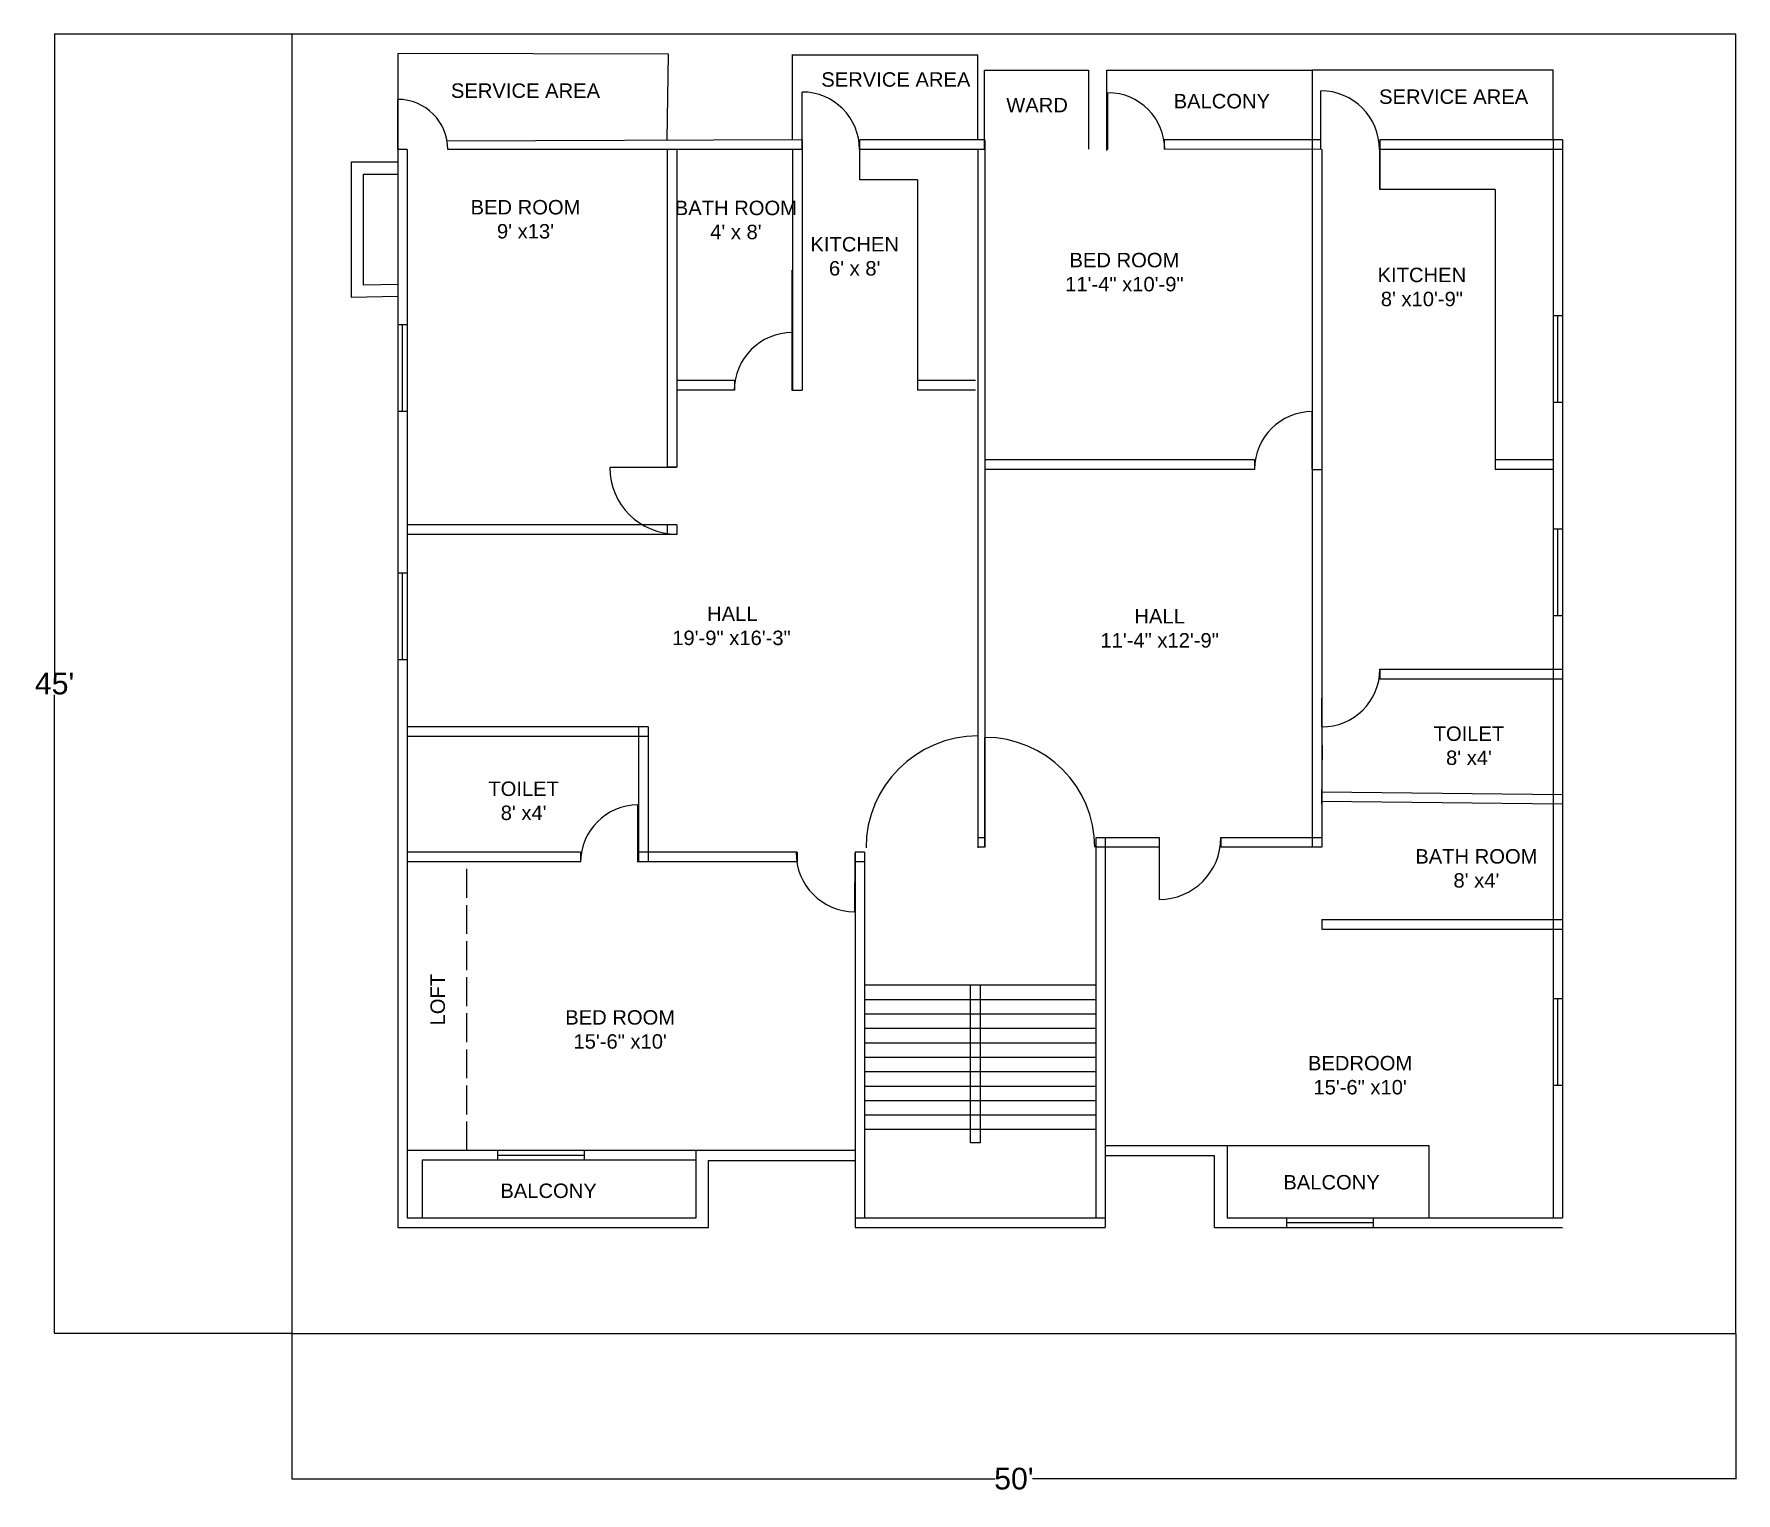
# Model space of a CAD drawing. Header units: inches. Extents: x -100 to 607, y -54 to 552.
import ezdxf

# ---------------------------------------------------------------- set-up
doc = ezdxf.new("R2010")
doc.units = ezdxf.units.IN
doc.header["$MEASUREMENT"] = 0
doc.linetypes.add('ACAD_ISO02W100', pattern=[15, 12, -3])
doc.styles.get("Standard").update_dxf_attribs({"font": 'arial.ttf'})
doc.dimstyles.get("Standard").update_dxf_attribs({"dimtxt": 9, "dimasz": 0.18, "dimexe": 0.18, "dimexo": 0.0625, "dimgap": 0.09, "dimtad": 0, "dimtih": 1, "dimtoh": 1, "dimzin": 0, "dimdsep": 46, "dimlunit": 4, "dimtxsty": 'Standard', "dimcen": 0.09, "dimadec": 0, "dimazin": 0, "dimtfac": 1, "dimtofl": 0, "dimtmove": 0, "dimatfit": 3, "dimfxl": 1, "dimtolj": 1, "dimtzin": 0, "dimarcsym": 0})

# ---------------------------------------------------------------- blocks, each defined once
blk = doc.blocks.new('*D2')
at = {"color": 0, "lineweight": -2, "transparency": 16777216}
for p, q in [((7.16, 552.09), (-91.51, 552.09)), ((-91.33, 551.91), (-91.33, 286.76)), ((-91.33, 12.27), (-91.33, 277.43)), ((7.16, 12.09), (-91.51, 12.09))]:
    blk.add_line(p, q, dxfattribs=at)
at = {"color": 0, "transparency": 16777216}
for points in [[(-91.36, 551.91), (-91.3, 551.91), (-91.33, 552.09)], [(-91.36, 12.27), (-91.3, 12.27), (-91.33, 12.09)]]:
    blk.add_solid(points, dxfattribs=at)
at = {"layer": 'Defpoints', "color": 0, "transparency": 16777216}
for p in [(7.23, 552.09), (-91.33, 12.09), (7.23, 12.09)]:
    blk.add_point(p, dxfattribs=at)
at = {"color": 0, "transparency": 16777216, "insert": (-91.33, 282.09), "char_height": 9, "attachment_point": 5}
blk.add_mtext("\\A1;45'", dxfattribs=at)
blk = doc.blocks.new('*D3')
at = {"color": 0, "lineweight": -2, "transparency": 16777216}
for p, q in [((7.23, 12.03), (7.23, -48.52)), ((607.23, 12.03), (607.23, -48.52)), ((7.41, -48.34), (299.5, -48.34)), ((607.05, -48.34), (314.95, -48.34))]:
    blk.add_line(p, q, dxfattribs=at)
at = {"color": 0, "transparency": 16777216}
for points in [[(7.41, -48.31), (7.41, -48.37), (7.23, -48.34)], [(607.05, -48.31), (607.05, -48.37), (607.23, -48.34)]]:
    blk.add_solid(points, dxfattribs=at)
at = {"layer": 'Defpoints', "color": 0, "transparency": 16777216}
for p in [(7.23, 12.09), (607.23, 12.09), (607.23, -48.34)]:
    blk.add_point(p, dxfattribs=at)
at = {"color": 0, "transparency": 16777216, "insert": (307.23, -48.34), "char_height": 9, "attachment_point": 5}
blk.add_mtext("\\A1;50'", dxfattribs=at)

msp = doc.modelspace()

# ---------------------------------------------------------------- linework, layer by layer
for p, q in [((215.226, 508.079), (215.226, 543.526)), ((292.226, 543.289), (215.226, 543.289)), ((292.226, 508.095), (292.226, 543.289)), ((295.031, 504.286), (295.031, 537.122)), ((295.031, 537.122), (338.245, 537.122)), ((338.245, 537.122), (338.2, 504.227)), ((345.791, 503.7), (345.791, 537.122)), ((345.791, 537.122), (431.226, 537.122)), ((431.226, 537.122), (431.226, 508.095)), ((531.226, 537.122), (431.226, 537.122)), ((531.226, 508.095), (531.226, 537.122)), ((51.226, 504.095), (51.226, 524.939)), ((219.226, 504.095), (219.226, 527.993)), ((346.293, 504.079), (346.293, 527.68)), ((434.73, 504.095), (434.73, 528.499)), ((51.226, 520.093), (51.226, 508.095)), ((51.226, 508.095), (51.226, 56.095)), ((55.226, 504.095), (51.226, 504.095)), ((55.226, 504.095), (55.226, 60.095)), ((219.226, 508.095), (71.787, 507.521)), ((219.226, 504.095), (72.071, 504.095)), ((163.226, 504.095), (163.226, 372.095)), ((167.226, 504.095), (167.226, 372.095)), ((215.226, 504.095), (215.226, 404.095)), ((219.226, 508.095), (219.226, 404.095)), ((243.226, 504.095), (243.226, 508.095)), ((295.226, 508.095), (243.226, 508.095)), ((295.226, 504.095), (243.226, 504.095)), ((243.226, 491.434), (243.226, 504.095)), ((292.226, 504.095), (292.226, 214.095)), ((295.226, 504.285), (295.031, 504.286)), ((295.226, 508.095), (295.226, 214.095)), ((434.73, 508.095), (369.791, 508.095)), ((369.791, 504.184), (369.791, 508.095)), ((435.226, 504.095), (369.791, 504.184)), ((431.226, 508.095), (431.226, 214.095)), ((431.226, 504.095), (431.226, 371.095)), ((435.226, 504.095), (435.226, 371.095)), ((435.226, 504.095), (435.226, 214.095)), ((535.226, 508.095), (459.226, 508.095)), ((459.226, 508.095), (459.226, 504.095)), ((459.226, 508.095), (459.226, 487.414)), ((535.226, 504.095), (459.226, 504.095)), ((459.226, 487.414), (459.226, 504.095)), ((531.226, 508.095), (531.226, 60.095)), ((535.226, 508.095), (535.226, 60.095)), ((267.226, 491.434), (243.226, 491.434)), ((267.226, 491.434), (267.226, 404.095)), ((507.226, 487.414), (459.226, 487.414)), ((507.226, 487.414), (507.226, 371.095)), ((215.187, 403.899), (215.187, 453.93)), ((51.226, 431.418), (55.226, 431.418)), ((53.226, 395.418), (53.226, 431.418)), ((531.226, 435.052), (535.226, 435.052)), ((533.226, 399.052), (533.226, 435.052)), ((191.226, 408.095), (167.226, 408.095)), ((191.226, 404.095), (167.226, 404.095)), ((191.226, 408.095), (191.226, 404.095)), ((215.226, 404.095), (219.226, 404.095)), ((291.226, 408.095), (267.226, 408.095)), ((291.226, 404.095), (267.226, 404.095)), ((531.226, 399.052), (535.226, 399.052)), ((51.226, 395.418), (55.226, 395.418)), ((431.226, 371.23), (431.226, 395.191)), ((407.226, 375.095), (295.226, 375.095)), ((407.226, 375.095), (319.226, 375.095)), ((407.226, 375.095), (407.226, 371.095)), ((531.226, 375.095), (507.226, 375.095)), ((167.086, 371.996), (139.345, 371.891)), ((167.226, 372.095), (163.226, 372.095)), ((407.226, 371.095), (295.226, 371.095)), ((407.226, 371.095), (319.226, 371.095)), ((431.226, 371.095), (435.226, 371.095)), ((531.226, 371.095), (507.226, 371.095)), ((167.226, 348.095), (55.226, 348.095)), ((163.226, 348.095), (163.226, 344.095)), ((167.226, 348.095), (167.226, 344.095)), ((167.226, 344.095), (55.226, 344.095)), ((531.226, 346.416), (535.226, 346.416)), ((533.226, 310.416), (533.226, 346.416)), ((51.226, 328.134), (55.226, 328.134)), ((53.226, 292.134), (53.226, 328.134)), ((531.226, 310.416), (535.226, 310.416)), ((51.226, 292.134), (55.226, 292.134)), ((435.226, 288.239), (435.081, 264.151)), ((459.226, 288.095), (535.226, 288.095)), ((459.226, 288.095), (459.226, 284.095)), ((459.226, 284.095), (535.226, 284.095)), ((155.226, 264.095), (55.226, 264.095)), ((151.226, 264.095), (151.226, 208.095)), ((155.226, 264.095), (155.226, 208.095)), ((292.34, 213.834), (292.34, 263.866)), ((155.226, 260.095), (55.226, 260.095)), ((295.226, 214.121), (295.226, 259.76)), ((435.183, 232.031), (435.457, 256.495)), ((435.241, 237.216), (535.226, 236.095)), ((151.019, 207.895), (151.019, 231.69)), ((435.196, 233.216), (535.226, 232.095)), ((295.226, 218.095), (292.226, 218.095)), ((295.226, 214.095), (292.226, 214.095)), ((341.226, 218.095), (341.226, 60.095)), ((367.527, 218.095), (341.226, 218.095)), ((367.527, 214.095), (341.226, 214.095)), ((345.226, 218.095), (345.226, 56.095)), ((367.527, 218.109), (367.527, 192.404)), ((435.226, 218.095), (393.226, 218.095)), ((393.226, 218.095), (393.226, 214.095)), ((435.226, 214.095), (393.226, 214.095)), ((127.226, 212.095), (55.226, 212.095)), ((127.226, 208.095), (55.226, 208.095)), ((127.226, 212.095), (127.226, 208.095)), ((217.226, 212.095), (151.226, 212.095)), ((217.226, 208.095), (151.226, 208.095)), ((217.226, 212.095), (217.226, 208.095)), ((241.195, 211.76), (241.072, 187.305)), ((241.226, 212.095), (241.226, 56.095)), ((245.226, 212.095), (241.226, 212.095)), ((245.226, 208.095), (241.226, 208.095)), ((245.226, 212.095), (245.226, 60.095)), ((435.226, 184.095), (535.226, 184.095)), ((435.226, 184.095), (435.226, 180.095)), ((435.226, 180.095), (535.226, 180.095)), ((245.226, 156.891), (341.226, 156.891)), ((289.226, 91.321), (289.226, 156.891)), ((293.226, 156.891), (293.226, 91.321)), ((245.226, 150.891), (341.226, 150.891)), ((531.226, 151.255), (535.226, 151.255)), ((533.226, 115.255), (533.226, 151.255)), ((245.226, 144.891), (341.226, 144.891)), ((245.226, 138.891), (341.226, 138.891)), ((245.226, 132.891), (341.226, 132.891)), ((245.226, 126.891), (341.226, 126.891)), ((245.226, 120.891), (341.226, 120.891)), ((245.226, 114.891), (341.226, 114.891)), ((531.226, 115.255), (535.226, 115.255)), ((245.226, 108.891), (341.226, 108.891)), ((245.226, 102.891), (341.226, 102.891)), ((245.226, 96.891), (341.226, 96.891)), ((241.226, 88.095), (55.226, 88.095)), ((92.66, 88.095), (92.66, 84.095)), ((92.66, 86.095), (128.66, 86.095)), ((128.66, 88.095), (128.66, 84.095)), ((175.226, 60.095), (175.226, 88.095)), ((293.226, 91.321), (289.226, 91.321)), ((395.874, 90.046), (345.226, 90.046)), ((390.632, 85.893), (345.226, 85.893)), ((390.632, 56.095), (390.632, 85.893)), ((479.802, 90.046), (395.874, 90.046)), ((395.874, 90.046), (395.874, 60.095)), ((479.802, 60.095), (479.802, 90.046)), ((175.226, 84.095), (61.464, 84.095)), ((61.464, 84.095), (61.464, 60.095)), ((180.37, 56.095), (180.37, 83.892)), ((180.37, 83.892), (241.226, 83.892)), ((55.226, 60.095), (175.226, 60.095)), ((55.226, 60.095), (175.226, 60.095)), ((241.226, 60.095), (345.226, 60.095)), ((245.226, 60.095), (341.226, 60.095)), ((395.874, 60.095), (535.226, 60.095)), ((420.465, 60.095), (479.802, 60.095)), ((420.465, 60.095), (420.465, 56.095)), ((420.465, 58.095), (456.465, 58.095)), ((456.465, 60.095), (456.465, 56.095)), ((51.226, 56.095), (180.37, 56.095)), ((241.226, 56.095), (345.226, 56.095)), ((390.632, 56.095), (535.226, 56.095))]:
    msp.add_line(p, q)
at = {"linetype": 'ACAD_ISO02W100'}
msp.add_line((79.899, 88.095), (79.899, 208.095), dxfattribs=at)
msp.add_lwpolyline([(7.226, 12.095), (607.226, 12.095), (607.226, 552.095), (7.226, 552.095)], close=True)
for points in [[(163.226, 508.095), (163.803, 543.684), (51.226, 544.03), (51.226, 504.095)], [(51.338, 443.005), (32.069, 442.571), (32.069, 498.92), (51.226, 498.92)], [(51.226, 448.004), (37.069, 447.685), (37.069, 493.92), (51.226, 493.92)]]:
    msp.add_lwpolyline(points)
for centre, radius, start, end in [((51.226, 504.095), 20.845, 0, 90), ((219.226, 504.095), 23.899, 0, 90), ((346.293, 504.079), 23.601, 0, 90), ((434.73, 504.095), 24.405, 0, 90), ((215.187, 403.899), 24.13, 90, 180), ((431.226, 371.23), 23.961, 90, 180), ((167.086, 371.996), 27.741, 180.216664, 270.216664), ((435.226, 288.239), 24.089, 269.655362, 359.655362), ((292.332, 213.853), 46.515, 90, 180), ((295.226, 214.121), 45.639, 0, 90), ((151.019, 207.895), 23.795, 90, 180), ((367.527, 218.109), 25.705, 270, 0), ((241.195, 211.76), 24.455, 179.712735, 269.712735)]:
    msp.add_arc(centre, radius, start, end)

# ---------------------------------------------------------------- texts
at = {"char_height": 6, "attachment_point": 1}
for s, insert in [('\\pxqc;SERVICE AREA', (70.882, 531.567)), ('\\pxqc;SERVICE AREA', (224.756, 536.209)), ('\\pxqc;WARD ', (283.428, 525.561)), ('\\pxqc;BALCONY', (360.195, 527.199)), ('\\pxqc;SERVICE AREA', (456.485, 529.064)), ("\\pxqc;BED ROOM\\P9' x13'", (70.882, 483.121)), ("\\pxqc;BATH ROOM\\P4' x 8'", (158.3, 482.833)), ("\\pxqc;KITCHEN\\P6' x 8'", (207.657, 467.728)), ('\\pxqc;BED ROOM\\P11\'-4" x10\'-9"', (319.714, 461.152)), ('\\pxqc;KITCHEN\\P8\' x10\'-9"', (443.303, 454.977)), ('          HALL\\P\\pxqc;19\'-9" x16\'-3"', (156.477, 314.146)), ('\\pxqc;HALL\\P11\'-4" x12\'-9"', (334.346, 313.119)), ("\\pxqc;TOILET\\P8' x4'", (462.863, 264.322)), ("\\pxqc;TOILET\\P8' x4'", (70.122, 241.431)), ("\\pxqc;BATH ROOM\\P8' x4'", (465.951, 213.333)), ('\\pxqc;BED ROOM\\P15\'-6" x10\'', (110.219, 146.405)), ('\\pxqc;BEDROOM\\P15\'-6" x10\'', (417.634, 127.4)), ('\\pxqc;BALCONY', (405.772, 77.895)), ('\\pxqc;BALCONY', (80.479, 74.349))]:
    msp.add_mtext_dynamic_manual_height_columns(s, width=66.87856, gutter_width=1, heights=[0], dxfattribs=dict(at, insert=insert))
at = {"insert": (64.851, 117.333), "char_height": 6, "attachment_point": 1, "rotation": 90}
msp.add_mtext_dynamic_manual_height_columns('\\pxqc;LOFT', width=66.87856, gutter_width=1, heights=[0], dxfattribs=at)

# ---------------------------------------------------------------- dimensions: what is measured, and where the dimension line sits
dim = msp.add_linear_dim(base=(-91.327, 12.095), p1=(7.226, 552.095), p2=(7.226, 12.095), angle=90, dimstyle='Standard')
dim.commit()
dim.dimension.update_dxf_attribs({"geometry": '*D2', "text_midpoint": (-91.327, 282.095)})
dim = msp.add_linear_dim(base=(607.226, -48.342), p1=(7.226, 12.095), p2=(607.226, 12.095), dimstyle='Standard')
dim.commit()
dim.dimension.update_dxf_attribs({"geometry": '*D3', "text_midpoint": (307.226, -48.342)})

doc.saveas('drawing.dxf')
